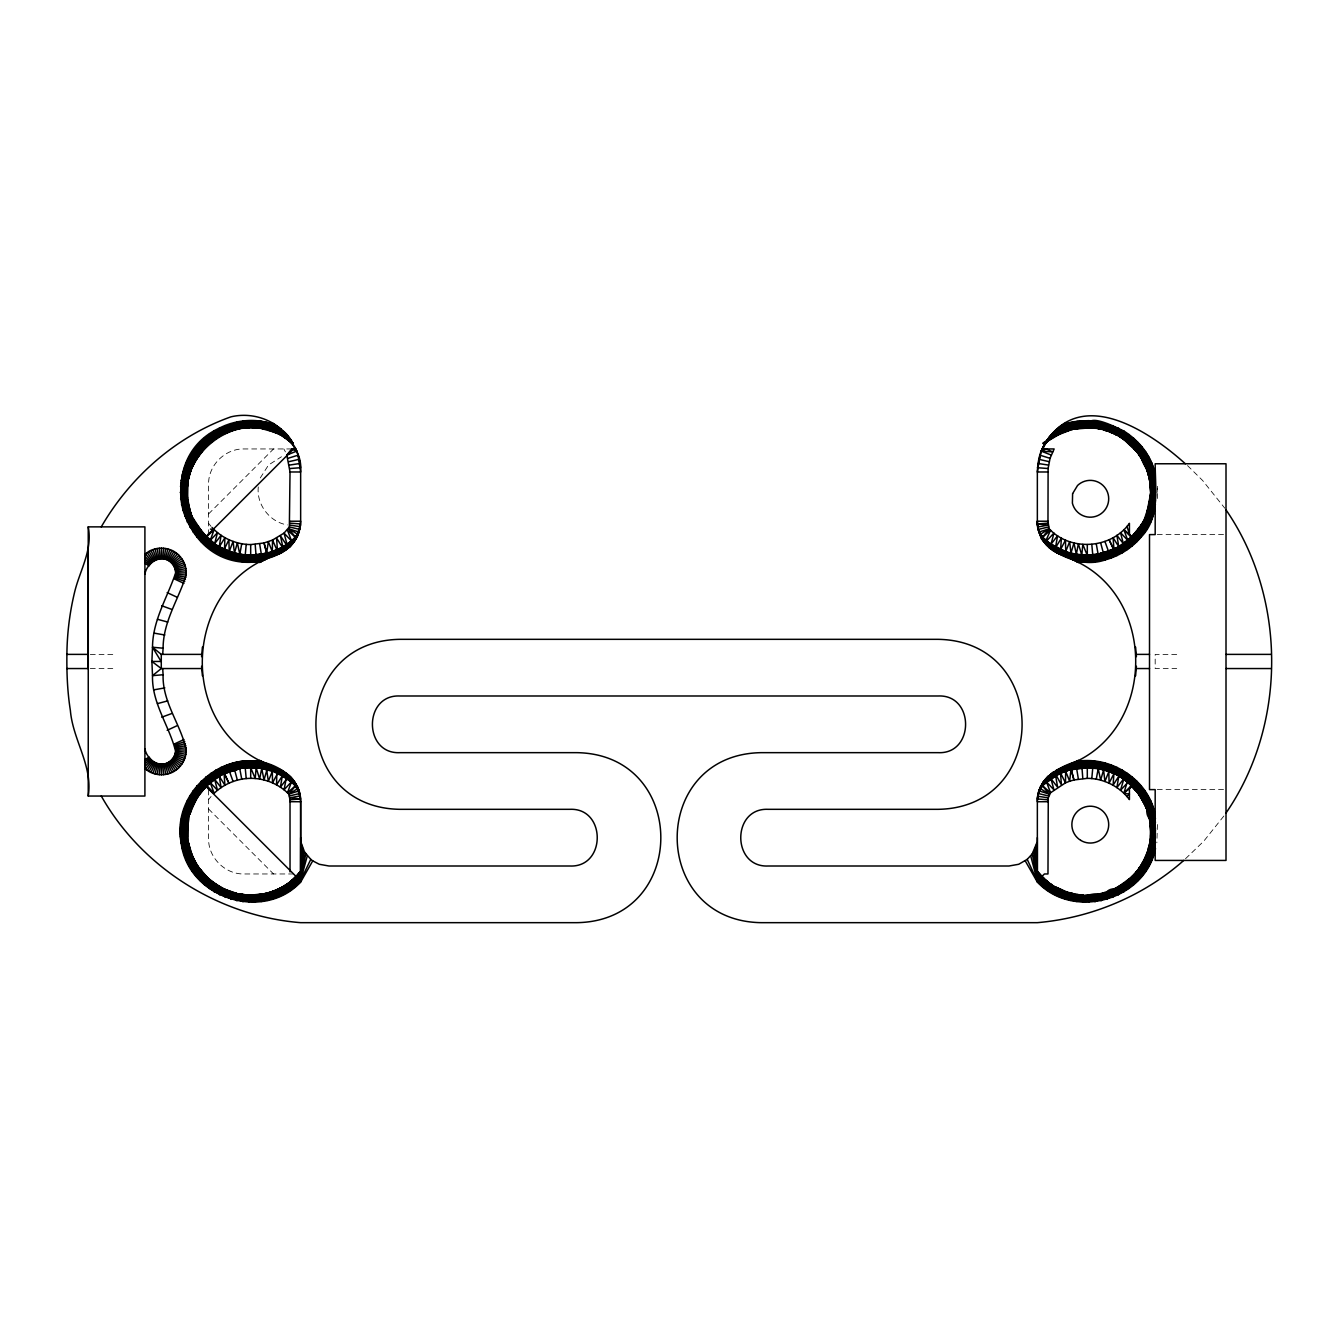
<?xml version="1.0" encoding="UTF-8"?>
<svg xmlns="http://www.w3.org/2000/svg" width="1338" height="1338" viewBox="0 0 1338 1338"><rect width="100%" height="100%" fill="white"/><g stroke="black" fill="none" stroke-linecap="round" stroke-linejoin="round"><path stroke-width="0.75" stroke-dasharray="5 3.75" d="M1157.42 824.526L1156.852 842.806M258.284 486.965C256.378 504.677 269.824 522.188 287.419 524.931M1157.403 498.505L1157.571 486.313M260.291 477.934L268.537 465.005L281.465 456.76M1223.852 816.029L1203.765 841.184L1183.745 860.434M208.577 799.589L211.053 796.528M208.577 513.926L273.537 448.949M291.717 448.949L243.984 448.949C225.068 448.498 208.126 465.44 208.577 484.373L208.577 533.962M1157.27 534.598L1223.936 534.598M90.282 654.382L114.483 654.382M1176.721 654.382L1155.179 654.382L1155.179 668.548L1176.721 668.548M90.282 668.548L114.483 668.548M1157.27 789.604L1223.936 789.604M293.574 873.965L243.984 873.965C225.068 874.416 208.126 857.474 208.577 838.541L208.577 788.968M1157.169 492.401L1157.236 488.47M1187.508 465.574L1202.628 480.509L1224.822 508.223M208.577 809.005L273.537 873.965M208.577 523.325L211.053 526.386M283.857 448.949L285.412 451.893"/><path stroke-width="1.5" d="M213.127 883.164L204.798 875.888L195.281 862.374L190.799 852.256L188.14 841.635L181.148 842.806C170.227 786.844 236.625 737.723 284.827 772.193C294.594 778.582 300.749 790.039 300.649 801.713L300.649 882.06C263.101 922.534 187.404 897.681 181.148 842.806M204.798 875.888C229.985 903.217 278.17 900.976 300.649 871.54L300.649 801.713C297.973 766.172 243.968 759.9 219.014 775.906M1050.865 435.268L1052.37 437.626C1040.412 444.283 1037.954 459.519 1037.351 471.98L1037.351 521.218C1037.285 531.905 1042.386 542.442 1050.815 549.015C1066.888 559.468 1086.289 566.593 1105.422 559.836C1119.187 556.073 1131.714 548.128 1140.963 537.257C1160.364 517.538 1155.196 488.888 1155.179 463.768L1226.009 463.768L1226.009 860.434L1155.179 860.434L1155.179 789.604L1149.509 789.604L1149.509 534.598L1155.179 534.598L1155.179 505.262M88.241 796.043L88.241 526.871L144.905 526.871L144.905 796.043L88.241 796.043C93.041 765.804 72.837 740.148 70.379 710.495C67.435 691.93 66.649 673.148 66.9 654.382C67.101 633.108 69.76 611.934 74.828 591.262C80.213 569.654 92.74 549.985 88.241 526.871M219.7 775.99L206.771 785.657L208.577 788.968L214.147 793.267C223.847 783.884 237.194 778.432 250.691 778.348L250.691 760.636M1087.309 544.583L1087.292 557.076C1130.51 558.431 1164.545 510.447 1148.991 470.106C1136.598 429.682 1082.96 412.723 1049.042 437.509L1041.315 451.157L1037.502 467.731L1048.106 468.517L1047.972 521.218L1049.159 528.794C1070.484 551.741 1111.393 548.931 1129.423 523.325L1129.423 533.962L1131.229 537.257L1118.769 546.707L1103.382 553.046L1087.276 555.421L1082.81 544.415L1081.79 555.019L1078.361 543.88L1076.337 554.317L1092.812 555.32L1108.934 551.691M1155.179 507.821C1147.787 542.71 1111.493 566.007 1076.672 561.542C1155.38 599.006 1155.38 723.925 1076.672 761.372C1111.326 755.569 1149.141 780.138 1155.179 815.093C1147.77 780.221 1111.493 756.907 1076.672 761.372C1058.157 767.009 1036.482 779.536 1037.351 801.713L1037.351 882.06C1072.775 919.992 1143.722 900.909 1155.179 850.232M250.691 778.348C264.84 778.231 278.923 784.018 288.841 794.12L289.961 799.789L300.548 798.953C299.729 774.635 270.928 765.921 250.708 765.436C219.917 765.085 191.301 789.002 186.149 819.358C171.649 883.063 259.723 925.913 300.649 874.885L300.649 837.655M195.9 523.844C158.586 464.169 241.007 395.396 292.805 443.213C279.558 416.503 243.131 415.901 219.399 428.093C153.268 458.148 178.088 564.586 250.674 562.294L250.691 544.583C236.207 544.482 221.84 538.211 212.073 527.473M1136.547 871.49L1135.795 872.343C1157.788 847.974 1155.045 806.898 1131.229 785.657L1129.423 788.968L1129.423 799.589C1119.672 786.476 1103.649 778.398 1087.309 778.348L1087.292 765.838C1132.868 764.249 1167.104 817.351 1146.85 858.21C1129.79 901.126 1066.152 910.559 1037.351 874.45C1074.13 919.273 1155.346 889.168 1151.834 830.697C1153.205 775.07 1080.703 746.32 1042.436 783.399M1137.032 789.069C1124.02 775.722 1105.523 767.092 1087.292 766.557M1037.351 837.655L1037.351 876.49C1067.757 911.078 1130.309 901.695 1147.636 858.561C1168.141 817.184 1133.453 763.379 1087.292 764.985L1087.309 760.636M1150.881 521.92L1144.508 518.893L1149.677 503.255L1150.697 492.317L1149.877 481.379L1155.162 480.526C1153.456 429.481 1067.306 395.045 1042.921 447.461L1044.426 448.949L1054.143 448.949L1050.046 458.332L1048.106 468.517M182.838 510.497L189.578 508.624C176.399 467.029 215.401 421.319 258.569 428.143C282.318 429.03 302.873 447.578 300.649 471.98L300.649 521.218C300.849 535.869 290.948 549.918 277.05 554.601C185.146 583.351 175.194 721.048 262.75 762.075L261.696 768.514L264.038 779.954L268.336 764.818C220.252 749.481 169.558 800.157 184.075 848.376C194.211 899.353 267.516 919.189 300.649 878.648L300.766 840.13M1118.986 775.906C1103.03 766.791 1082.894 764.433 1065.684 771.357L1065.466 782.864L1050.547 792.748L1048.273 797.866L1047.972 873.965L1044.426 873.965L1041.85 876.541L1048.223 882.093M291.885 544.549L293.29 542.827L289.125 547.342L273.788 555.839L272.3 551.591L272.534 540.05L284.057 533.109L289.359 526.938L290.028 471.98L286.8 455.054L291.717 448.949L295.497 448.414M144.905 574.052C146.812 562.729 160.928 553.598 170.562 562.06C173.739 564.72 175.629 568.784 175.629 572.915C167.551 597.216 152.616 620.364 152.515 647.258L161.279 654.382L161.279 668.548L152.515 675.657C151.679 703.203 169.491 726.099 175.579 751.237C175.228 755.351 172.97 759.248 169.592 761.606C159.707 768.882 146.896 759.616 144.905 748.862M301.619 844.997L300.649 879.584L298.056 882.127L300.649 880.404L310.784 859.364L304.445 851.821L301.083 842.589M187.103 486.798C185.547 507.085 194.328 527.741 209.999 540.703C177.686 518.324 178.138 466.678 207.691 442.226C231.591 419.547 284.593 417.774 297.354 452.913M187.638 497.803L187.905 481.346L190.782 470.725M249.019 902.264L249.219 895.222L237.963 893.851L222.727 888.599L208.912 879.267L198.158 867.074L192.839 857.457L188.039 841.686L188.19 819.742M249.203 895.574L260.224 894.771M1036.917 842.589L1032.217 853.912L1037.351 878.748C1074.565 922.083 1153.941 893.684 1155.279 836.568L1150.529 836.217C1152.068 814.223 1141.966 791.444 1123.652 778.883M1150.529 836.217L1150.463 825.212L1155.129 824.76L1155.363 828.975M1151.265 830.714C1151.533 843.726 1147.352 856.504 1140.143 867.275M1128.954 541.857C1174.095 504.66 1145.462 425.216 1088.112 427.742L1095.688 428.344M1068.794 430.384L1061.435 433.044C1012.314 462.563 1073.946 418.961 1089.032 426.889C1085.586 411.234 1118.217 428.394 1123.953 431.07C1139.19 440.704 1152.068 456.425 1155.079 474.405L1148.79 476.077L1150.73 486.815L1155.279 486.48C1153.573 458.75 1133.319 433.495 1106.61 425.802C1093.38 421.871 1079.013 422.022 1065.884 426.237C1058.425 428.779 1053.09 429.883 1056.518 435.452L1072.624 429.23L1090.286 427.842M1226.009 509.878C1286.855 598.17 1286.905 724.728 1226.009 813.002M144.905 554.484C154.74 545.135 172.017 546.389 180.446 556.976C184.627 561.96 186.735 568.6 186.166 575.072C178.59 599.29 163.136 621.585 163.102 648.194L152.515 647.258L151.896 661.457L152.515 675.657L163.102 674.737C162.199 702.333 180.965 724.494 186.25 749.999C186.25 756.505 183.59 762.944 178.991 767.544C170.177 776.742 154.188 777.211 144.905 768.43M1153.256 516.301L1146.649 513.825C1155.915 489.691 1148.706 460.423 1129.322 443.33L1133.754 438.312M188.073 481.747L181.132 480.258M302.371 847.355L300.649 879.584L305.783 853.912M180.245 830.63L187.22 830.714L189.427 814.357M254.856 420.717L254.488 427.775L253.15 427.775M291.383 883.247L300.649 874.232C264.907 921.096 181.483 889.435 185.447 830.697C182.871 775.455 260.024 743.159 296.451 784.971C250.49 736.552 166.916 790.607 190.464 852.457M187.404 825.195L187.287 836.233M187.303 830.714L187.604 825.212L180.58 824.526M1082.877 902.18L1083.262 895.49L1094.3 895.005M1146.649 513.825L1150.897 492.317M1155.162 480.526C1149.81 435.703 1093.832 406.919 1055.03 430.853C1096.29 408.241 1153.088 439.081 1154.744 486.514C1159.762 532.457 1110.791 570.808 1067.206 557.06L1070.634 558.565C1110.941 568.499 1154.978 536.387 1155.346 494.358M1048.039 799.789L1037.452 798.953C1038.472 775.187 1067.44 766.306 1087.292 765.838M162.701 654.382L163.102 648.194M1058.258 553.531L1060.566 549.617L1061.435 538.06L1053.524 550.938C1100.17 578.267 1164.562 534.38 1153.54 480.777C1148.773 433.295 1080.987 403.457 1047.269 439.951C1071.27 420.985 1107.061 423.059 1130.309 442.226M256.796 760.854L255.19 778.499L250.724 767.711L245.222 767.878L244.586 760.921M1081.221 562.06L1081.706 556.156C1062.79 553.899 1035.896 544.449 1037.351 521.218L1047.972 521.218M1076.27 554.701L1081.756 555.387L1070.918 553.38M201.586 656.657L202.406 647.074M1135.594 675.857L1136.414 666.274M162.701 558.799L163.621 548.212M159.306 774.702L160.226 764.115M303.308 849.63L300.649 879.584L304.445 851.821M1092.795 767.761L1098.264 768.514M244.586 561.993L246.209 544.365M1119.722 774.618L1109.353 770.186L1092.945 766.122M1091.791 778.565L1093.414 760.921M1155.413 822.736C1151.617 783.583 1110.64 755.435 1072.624 763.362C1109.403 754.481 1149.409 781.409 1155.413 818.689C1147.118 824.342 1142.334 804.64 1153.289 806.714M188.123 481.379L187.471 486.831L180.429 486.313M242.914 901.829L243.733 894.821L237.98 893.851M1150.596 836.217L1149.86 841.669L1155.129 842.522C1150.111 897.229 1074.548 920.511 1037.351 881.224L1027.216 859.364L1032.217 853.912M1155.179 842.137C1149.325 896.644 1073.862 920.527 1037.351 879.819L1039.559 882.545M1094.517 427.943L1100.154 429.097L1099.016 428.879C1106.242 429.347 1122.565 437.409 1123.987 439.617L1136.681 451.542L1143.037 461.225M1094.534 427.775L1095.32 421.119M1120.558 436.589L1105.405 429.816L1089.032 426.889M1081.271 561.475L1075.267 560.856L1076.337 554.35L1065.684 551.657L1055.598 547.225L1041.181 537.257L1040.278 535.351L1046.634 540.87L1053.943 533.109L1051.049 544.148L1049.243 546.807L1044.71 542.827L1046.115 544.549M260.943 421.319L259.957 428.294L258.569 428.193M187.036 825.161C188.926 804.623 201.57 786.209 218.278 774.618M290.028 521.218L300.649 521.218C294.243 577.615 200.315 562.412 189.227 514.612C163.738 455.622 242.931 396.449 290.731 439.951L278.254 426.872L275.845 432.609L259.99 428.11M300.398 525.466C297.32 545.001 273.27 552.577 256.227 555.22M1083.262 895.323L1076.739 894.369C1084.365 900.056 1102.479 886.224 1101.124 900.859M1155.396 500.295C1151.55 539.85 1108.918 569.102 1070.634 558.565M1076.789 901.578C1077.207 897.48 1077.107 892.747 1083.228 895.958C1092.527 896.443 1101.876 894.955 1110.557 891.593C1127.901 884.819 1141.916 870.235 1147.971 852.607C1159.494 822.352 1141.966 786.844 1114.069 773.364M1114.537 772.361C1207.077 821.532 1110.005 950.365 1037.351 873.697C1048.29 884.418 1062.573 893.483 1077.759 894.938C1062.104 892.764 1047.888 884.084 1037.351 872.543C1047.069 885.07 1062.104 893.048 1077.692 895.406M1077.776 894.771L1067.105 892.061L1056.083 887.211L1057.087 887.796L1056.451 888.767M189.143 476.412L182.353 474.271M300.649 877.561C265.493 918.453 190.615 896.042 184.477 842.271C173.321 788.617 237.829 744.597 284.509 772.009L282.335 775.873L280.411 787.179L288.807 776.157L293.29 780.087L291.885 778.381M163.922 558.966L165.761 548.496M157.148 774.418L159.005 763.965M238.532 561.174L241.743 543.763M1096.257 779.168L1099.485 761.757M188.39 819.826L181.433 818.471M187.738 481.312L190.431 470.591L194.896 460.506M236.876 900.859L238.298 893.951L249.219 895.289L265.61 893.633M1099.92 429.013L1101.04 429.331M1150.078 841.702L1147.368 852.406M1155.179 847.991C1145.161 899.721 1072.925 920.059 1037.351 881.224L1030.712 855.868M1094.584 427.307L1100.087 428.21L1101.358 422.106M1100.037 428.461L1100.221 427.575L1105.673 428.963L1121.227 435.502L1123.953 431.07M266.948 422.423L265.359 429.297L263.921 429.063M1070.785 900.441L1072.273 894.119M1072.39 893.633L1071.37 893.249L1072.407 893.533M190.648 471.193L184.092 468.417M1149.677 503.255L1155.396 504.342C1149.426 540.602 1111.46 567.095 1075.351 560.154L1078.461 562.529L1069.882 558.197L1070.818 553.748L1087.292 555.805L1098.314 554.785L1114.136 549.767L1123.619 544.064L1114.052 549.584L1116.879 555.655M1051.283 434.766C1101.81 400.279 1173.677 458.349 1149.191 514.779C1139.407 542.024 1110.389 560.455 1081.572 557.729C1070.149 556.692 1059.679 552.31 1049.761 546.038C1042.252 541.773 1034.575 530.952 1050.397 545.101M1133.186 784.921L1124.087 778.248L1120.491 790.29L1127.867 782.462L1122.883 778.85M165.126 559.234L167.886 548.965M155.041 773.949L157.8 763.697M286.265 778.348L284.057 789.821L293.173 779.937L288.54 776.542L291.433 777.863L289.911 776.308C246.627 743.828 177.67 782.094 184.293 836.451C185.815 893.031 263.87 919.691 300.649 877.21L296.936 880.939L300.649 877.996C267.734 918.437 194.763 899.052 184.611 848.225C170.461 800.308 219.499 751.755 267.366 764.349M232.578 559.836L237.361 542.776L239.786 554.2L250.724 555.421M307.288 855.868L300.649 880.404C267.282 917.182 199.513 901.845 185.246 854.263C166.531 806.48 212.859 753.01 262.75 762.075C212.541 751.621 165.812 806.68 184.694 854.464C199.028 902.197 266.847 917.851 300.649 881.224L298.441 882.545L300.649 880.856M1146.214 803.318L1140.177 793.769L1132.466 785.64L1119.086 775.722L1103.75 769.35L1104.302 767.293M1043.322 878.497L1037.351 872.292L1039.275 874.701C1035.11 880.722 1051.216 886.676 1055.481 890.59C1065.717 895.975 1077.307 898.701 1088.881 898.4C1110.122 897.865 1130.677 886.542 1142.485 868.847C1168.475 833.139 1147.469 776.793 1104.435 766.825L1105.439 763.095M1040.061 454.636L1037.351 471.98L1047.972 471.98M230.956 899.387L232.661 892.496L222.727 888.599L219.583 894.921M1148.405 848.175L1148.74 847.054L1155.614 848.794M1107.279 423.611L1105.456 430.468L1104.335 430.15L1106.292 430.752M261.78 768.012C241.726 764.634 219.967 771.173 205.868 785.975C200.516 791.143 196.753 797.632 193.441 804.222C189.678 809.122 192.588 819.308 182.821 812.517M191.133 809.105L189.645 814.424L195.984 799.371L206.069 786.175M1148.706 508.691C1140.862 537.608 1112.029 559.501 1081.706 556.156M1064.897 898.785L1067.038 892.262M1067.072 892.145L1066.102 891.677L1067.557 892.178M192.605 466.109L186.317 462.731M271.798 771.206L273.822 767.092M1064.212 555.839L1065.516 552.142L1070.818 553.748M272.45 770.989L287.118 778.616M205.701 545.854L210.217 540.435L214.147 529.647L210.434 529.095M166.313 559.602L169.943 549.617M152.984 773.297L156.613 763.312M226.758 557.996L233.08 541.438L234.434 552.995L239.77 554.3M1070.283 555.822L1059.479 552.009L1044.861 543.027L1050.547 530.166L1041.65 538.127L1040.278 535.351L1050.698 544.65L1065.516 552.142M1087.276 767.494C1067.44 767.861 1036.933 777.579 1037.351 801.713L1047.972 801.713M1108.968 771.24L1111.259 764.935M194.478 524.68C214.95 559.501 268.403 566.911 296.718 537.424L297.722 535.351L291.734 541.321L287.453 530.166L296.35 538.127L297.722 535.351L295.614 537.374L298.742 532.624L295.614 537.374L297.605 535.585C268.787 568.918 210.584 558.23 191.836 519.679M1087.292 764.985L1070.266 767.109L1054.344 773.515L1044.827 779.937L1046.349 781.793L1040.395 787.329L1042.335 785.607L1039.258 790.29L1041.901 785.138L1039.96 788.333L1049.159 794.103L1042.486 785.757L1055.481 775.572M1058.676 769.233L1065.466 782.864L1069.647 781.225L1070.952 769.751L1076.321 768.581L1087.276 767.694L1098.23 768.714L1100.639 780.138L1103.582 769.935L1104.92 781.476L1108.868 771.508L1114.002 773.515M281.649 775.555L291.467 782.011L287.453 792.748L295.514 785.757L298.039 788.333L288.841 794.12L295.514 785.757L298.039 788.366M214.047 431.07C222.61 440.035 198.325 445.671 197.606 455.656C182.854 477.181 183.256 507.57 198.593 528.694M225.169 897.397L227.761 890.824L213.294 882.929L209.163 888.566M1110.456 432.107L1109.536 431.873L1111.393 432.626M1146.75 853.41L1147.168 852.323L1153.858 854.648M1110.64 431.639L1100.087 428.21M1110.858 431.12L1113.032 425.601M1147.184 852.339L1144.626 858.478M1046.5 541.037L1055.531 547.376L1057.589 535.752L1051.049 544.148L1065.7 551.591L1069.647 541.689L1070.952 553.196L1073.962 542.977L1076.337 554.317M250.724 767.494L261.713 768.397L272.316 771.357L268.353 781.225L266.63 769.668M1040.646 452.913L1042.486 448.397M194.445 798.318C153.82 864.649 252.33 934.877 300.649 873.346L281.883 889.402M191.25 809.156L199.028 794.638L193.257 790.541M1143.522 524.68C1162.053 493.321 1149.392 448.665 1116.109 433.094L1118.601 428.093M1059.178 896.644L1061.87 890.322M1041.282 785.49L1040.278 787.58L1041.583 785.322M194.963 461.225L204.948 447.41L217.559 436.773L208.678 443.33L197.773 455.773M1040.278 787.58L1042.218 785.473M279.742 769.4L272.534 782.864L272.316 771.357M1060.566 549.617L1065.466 540.05L1065.717 551.574M167.451 560.07L171.933 550.453M150.977 772.478L155.476 762.844M201.018 533.895C224.048 562.88 274.926 565.874 297.722 535.351M221.121 555.655L228.915 539.749L229.183 551.34L219.231 546.707L221.105 535.317L214.598 543.746L202.322 532.524L193.508 518.843L187.119 521.92M1114.27 772.929L1115.273 770.805M1046.115 778.381L1044.71 780.087C1062.489 761.924 1093.062 759.951 1115.474 770.337L1116.912 767.293M196.535 454.953C153.05 517.354 242.446 592.901 296.099 538.578C271.33 562.529 229.584 561.525 204.848 538.043M1116.109 433.094L1114.571 434.047L1116.31 434.917M1116.277 432.759C1096.407 421.386 1068.376 423.611 1049.276 437.191L1051.467 436.238L1048.457 438.279C1063.593 428.377 1082.342 423.644 1100.221 427.575M1051.869 436.84L1045.48 442.744L1042.503 448.414L1044.426 448.949L1041.315 451.157L1051.2 455.054M1145.696 871.021L1141.364 868.111L1143.99 863.094M279.308 434.348L280.779 435.017C287.218 425.852 265.994 426.103 260.626 423.594C248.901 421.988 236.826 423.427 225.804 427.742C203.694 436.355 187.019 457.161 183.406 480.61C173.99 527.456 222.777 571.175 268.302 558.113L264.038 542.977L250.691 544.583M270.644 430.786L280.813 434.95L293.306 444.065L290.915 440.219L286.131 436.84M217.442 436.589C238.833 422.373 273.772 424.865 290.028 440.955L280.813 434.95M192.137 803.486L197.506 793.551M197.004 785.707L200.968 789.069C147.765 855.133 244.553 937.754 300.649 873.647L295.698 879.584M1060.315 426.471L1062.054 432.341L1072.558 428.946L1089.015 427.357M1148.021 527.323L1141.933 523.743L1141.281 524.697L1144.676 518.96M1136.982 533.895C1161.401 504.476 1154.56 455.455 1120.843 436.121L1121.227 435.502M1140.444 529.43L1145.83 519.512M1053.675 894.001L1056.301 889.068L1051.233 886.542M197.756 456.559L190.431 470.591M295.564 539.515L296.451 537.96L295.297 539.933M300.649 882.06L312.741 860.869L310.784 859.364M1040.847 786.343L1054.762 774.267M215.702 552.828L224.918 537.692L224.483 549.383M168.538 560.655L173.856 551.44M149.07 771.474L154.372 762.275M1122.331 770.103L1118.903 776.057L1123.552 779.017L1127.482 773.397M1042.703 782.981L1041.549 784.971L1044.827 779.937L1043.021 782.462C1057.104 771.508 1074.832 764.516 1092.912 766.49M1058.258 769.4L1046.567 777.863L1048.607 775.789M1047.136 440.737L1044.694 444.065L1047.754 440.67L1046.567 441.005M1047.386 441.473C1039.593 447.444 1053.876 436.155 1057.221 435.017M1046.316 441.373L1044.694 444.065L1045.881 442.075M1044.694 444.065L1047.754 440.67L1045.145 443.296M101.27 526.871C130.12 476.98 176.399 436.121 230.956 416.837C246.192 413.208 262.817 416.269 275.762 425.066C233.732 409.16 182.788 440.871 181.015 486.363C176.482 529.831 218.612 567.881 261.328 561.542L250.674 562.294M193.926 459.971L199.88 450.388M199.847 442.544L203.61 446.139C177.486 474.07 181.433 523.409 213.946 544.7M214.231 891.961L217.91 885.94L205.015 875.688L198.007 867.175L190.632 852.406L188.14 841.635M1142.1 863.345L1145.161 857.457L1151.617 860.334M1125.158 883.548L1136.848 871.724L1142.769 862.408L1148.89 865.803M1137.083 452.144L1135.995 450.806C1134.741 448.882 1125.124 439.299 1119.404 436.623L1120.408 437.208L1120.843 436.121M284.074 436.974L285.529 437.794L287.135 435.268M1138.019 872.66C1147.586 857.307 1128.419 882.043 1124.873 883.164C1111.694 893.433 1094.166 897.447 1077.726 895.155M194.763 798.502L204.814 784.921M195.064 798.669L201.269 789.32L208.996 781.108M213.495 777.662C137.981 837.588 235.672 944.678 300.649 872.577L286.767 886.542M282.318 775.906L276.565 784.854L276.815 773.163M1122.883 544.081L1131.898 536.789L1142 523.777M1133.152 538.043L1142.903 524.312M1143.204 524.479L1136.698 533.645L1124.472 545.285M1052.253 884.97L1051.384 884.351L1052.354 885.02L1048.407 890.907M1056.819 888.098L1042.302 879.584M1140.779 867.71L1134.273 876.908L1138.036 880.521M300.649 881.224L299.227 883.415L294.444 878.23L300.649 871.791L290.747 882.444M200.917 452.144L208.912 443.614L217.76 437.108L216.973 437.626M210.551 549.55L215.117 544.081M1123.452 779.184L1116.896 787.597L1118.785 776.241L1113.082 785.222L1113.918 773.699L1109.085 783.182L1108.834 771.591M169.592 561.308L175.679 552.611M147.247 770.32L153.335 761.606M284.476 550.938L283.204 548.68L294.979 540.452C258.987 578.351 187.27 550.035 184.912 498.071C177.168 445.169 242.613 405.23 286.717 434.766L281.833 433.027M196.853 455.171L207.691 442.226M197.138 455.355L203.878 446.407L212.09 438.663M221.723 432.759C179.727 453.348 174.04 518.86 214.113 544.449M1139.842 867.041L1139.14 867.977L1140.311 867.392M1124.823 440.152L1120.257 437.074M1150.379 825.245L1150.697 830.714L1155.463 830.664M1125.024 439.868L1129.004 434.482M1047.269 439.951C1084.115 387.184 1151.165 432.81 1185.334 463.768M198.944 794.772L206.771 785.657L214.147 793.267L210.183 782.513L217.509 790.29L214.565 779.201L210.518 773.397M1139.006 528.393L1138.237 529.246L1138.922 528.343L1144.709 532.44M198.091 793.969L209.246 781.392L223.295 772.009M198.342 794.136L205.316 785.423L213.913 778.248M1132.299 545.854L1127.783 540.435L1123.853 529.647L1131.229 537.257L1139.24 528.56M1119.689 548.312C1139.892 535.233 1152.988 511.016 1151.115 486.781M1139.859 529.012L1128.503 541.305L1114.671 550.922M1043.423 887.362L1047.754 881.792L1046.968 881.09L1047.771 881.775M1137.451 872.209L1130.175 880.822L1133.604 884.736M1046.851 882.946L1051.434 886.224M1049.159 528.794L1039.96 534.548L1042.536 537.207L1049.159 528.794L1039.041 532.039L1043.289 537.893L1039.258 532.624L1042.386 537.374L1040.044 534.782M1123.769 891.961L1121.06 887.512L1137.216 872.025L1125.76 884.368M1046.617 540.886L1040.278 535.351L1042.269 537.491L1040.931 536.739M204.463 448.013L203.61 446.139M1127.934 782.379L1136.046 789.905L1142.468 798.953M1143.555 798.318L1128.051 782.245L1132.349 777.11M298.926 874.868L300.649 872.811M170.562 562.06L177.402 553.932M145.524 768.999L152.348 760.854M1131.229 537.257L1135.728 532.825M296.601 880.571L300.649 876.474L298.307 874.316L300.649 871.674L294.427 878.213M298.29 874.299L300.649 871.573M195.816 447.126C204.212 457.68 211.471 433.044 221.891 433.094C242.964 422.039 268.553 425.333 288.59 437.024M200.449 450.839C220.904 424.179 263.051 418.643 290.229 439.215L281.465 433.729M200.683 451.023C218.796 427.591 254.772 419.63 281.164 434.281M204.396 884.736L208.996 879.484L198.108 866.94L192.304 871.021M1138.12 450.388L1125.308 439.483L1141.465 454.953M1137.016 871.858L1125.342 883.782L1116.093 890.255M1134.791 533.511L1135.628 532.741M200.968 789.069L202.389 790.273L206.771 785.657M201.954 789.905L209.815 782.078M1136.213 533.226L1124.054 544.7M1038.756 883.415L1043.523 878.28L1052.053 885.288M202.389 790.273L205.985 786.393L296.15 876.541C283.84 888.934 266.279 895.808 248.835 895.172M214.598 543.763L210.217 540.435L217.509 532.624L214.598 543.746L219.198 546.774M294.678 878.497L300.649 872.058C273.972 907.716 215.301 900.792 193.675 863.278M1132.918 875.621L1129.339 879.869M297.672 881.725L300.649 878.648M1042.486 785.757L1039.96 788.366L1042.486 785.757L1050.547 792.748L1046.467 781.927M212.842 439.7L204.681 447.16L208.678 443.33M208.327 444.199L204.246 438.312M1129.188 879.702L1133.069 875.771L1134.273 876.908M289.393 547.125L291.433 545.051L288.49 546.406L292.805 542.643L291.5 541.037L282.402 547.225L271.798 551.724M201.185 541.739L214.147 529.647L208.577 533.962L206.771 537.257L196.067 523.743L189.979 527.323M294.159 781.258C251.561 739.396 172.585 783.984 185.447 842.104C191.585 896.46 268.152 917.132 299.98 875.838M1132.132 785.975L1136.865 781.225M171.481 562.897L178.991 555.387M144.905 766.557L151.445 760.017M300.649 877.996C267.065 917.266 195.482 898.751 185.146 848.091C170.98 799.923 220.553 752.173 268.336 764.818M297.956 534.782L291.383 540.886L284.057 533.109L286.951 544.148L289.125 547.342M1040.044 788.149L1042.469 785.741L1040.128 787.931M295.531 537.274L297.872 534.999M1126.947 796.528L1129.423 794.103L1123.853 793.267L1127.198 782.078M291.901 541.522L296.986 536.906M1041.014 786.008C1053.106 773.882 1070.082 766.707 1087.276 766.858M204.814 447.277L208.778 443.463M199.964 880.521L205.065 875.637M1133.319 447.16L1129.222 443.463L1133.319 447.16L1138.153 442.544M1133.202 875.888L1115.44 888.917M296.15 876.541L289.777 882.093M210.066 782.379L205.985 786.092L201.135 781.225M1042.001 538.779C1068.125 562.863 1113.701 561.793 1136.012 533.076L1123.619 544.064M1041.85 876.541L1037.351 871.59L1044.025 878.581L1037.351 871.924M1041.901 785.138L1046.048 781.425M1042.068 785.322L1055.381 775.388L1070.735 768.932M1049.945 777.261L1043.841 781.258L1049.46 776.542L1046.567 777.863M212.508 440.72L213.177 440.152L208.996 434.482M296.283 880.22L300.649 876.474M197.037 537.257L202.423 532.691L196.067 523.743M1150.764 825.178C1151.265 811.982 1140.595 799.254 1136.48 789.537M1183.745 860.434C1143.321 896.243 1091.072 917.985 1037.351 922.668L761.088 922.668C649.214 920.828 649.214 754.498 761.088 752.658L938.172 752.658C974.716 754.364 974.716 694.271 938.172 695.994L399.828 695.994C363.284 694.271 363.284 754.364 399.828 752.658L576.912 752.658C688.786 754.498 688.786 920.828 576.912 922.668L300.649 922.668C218.863 916.129 141.677 867.609 101.287 796.043M1140.996 785.707L1136.046 789.905L1128.185 782.078M172.318 563.816L180.446 556.976M144.905 763.898L150.609 759.114M195.933 875.938L201.369 871.54M1045.212 443.179L1047.972 440.955L1045.48 442.744M1053.491 772.009L1055.665 775.873L1057.589 787.179L1050.949 778.716L1053.943 789.821L1046.6 782.094L1060.499 773.213L1066.202 771.206M1142.184 447.126L1136.731 451.508L1133.771 448.447M1056.351 433.395L1047.136 440.486M1047.788 781.359L1051.735 778.348M215.117 778.85L210.183 782.513L205.651 777.11M1123.452 543.83L1127.783 540.435L1120.491 532.624L1123.402 543.746L1116.896 535.317L1118.752 546.69L1113.082 537.692L1113.969 549.433L1098.23 554.3L1099.468 561.174M312.741 860.869L319.297 864.281L328.997 866.004L569.837 866.004C606.365 867.71 606.365 807.617 569.837 809.323L399.828 809.323C287.954 807.483 287.954 641.17 399.828 639.33L938.172 639.33C1050.046 641.17 1050.046 807.483 938.172 809.323L768.163 809.323C731.585 807.617 731.685 867.71 768.163 866.004L1009.003 866.004L1018.703 864.281L1027.216 859.364M214.348 778.883L206.119 786.226M288.005 545.703L294.979 540.452M1043.021 782.462L1045.413 780.639M1045.614 442.51L1047.855 440.804M1056.97 429.097L1064.847 423.393L1067.239 430.418M269.206 430.384L270.661 430.769L273.153 423.393L281.03 429.097C233.046 403.374 170.562 451.207 183.172 504.225C189.829 552.276 255.09 579.337 291.433 545.051M1045.145 780.322C1088.396 740.934 1164.562 784.888 1152.118 842.037C1146.198 895.373 1070.584 917.149 1037.351 874.985L1047.069 882.679M291.6 541.154L282.469 547.376L276.565 538.06L277.384 549.517L279.291 553.715M1124.706 882.929L1123.719 883.481L1124.689 882.829L1128.837 888.566M1058.843 427.541C1067.373 421.202 1078.997 420.952 1089.249 420.65M1050.815 773.899L1053.173 772.193M193.291 532.44L199.061 528.359M1138.989 794.621L1144.743 790.541M1047.621 440.503C1060.817 430.318 1078.01 425.584 1094.551 427.558M173.07 564.787L181.767 558.699M144.905 761.59L149.856 758.128M1055.95 432.626L1050.213 436.037M299.679 875.554L300.649 874.885M213.077 440.001L222.509 434.348L219.399 428.093M1155.162 510.497C1140.896 510.715 1155.196 495.211 1150.897 486.798C1156.567 475.642 1131.563 455.723 1145.796 452.06M1099.702 893.918L1098.615 894.102L1110.323 891.008L1124.773 883.03M1047.955 438.981L1051.685 436.556M214.448 779.017L219.098 776.057M1053.173 550.721L1059.077 552.912M1120.09 885.923L1119.103 886.458L1120.525 886.642M278.153 551.223L283.02 548.346M221.69 434.917L232.762 430.368L230.721 423.611M285.747 884.97L289.593 890.907M281.181 888.098L290.597 882.244L300.649 872.292L290.363 881.943L281.114 887.947L271.012 892.429L260.241 894.938L261.211 901.578M1148.054 795.675L1142.016 799.371L1144.542 804.105L1150.914 801.077M1052.27 437.493L1062.054 432.341M286.265 544.583L280.411 535.752L283.204 548.68M173.723 565.84L182.938 560.522M144.905 759.566L149.187 757.091M1059.044 770.036L1064.178 767.092L1065.684 771.34M256.695 762.024L263.352 762.376M217.559 436.773C237.997 424.012 265.56 424.297 285.73 437.493M194.562 862.776L208.661 879.869M195.114 862.475L190.816 852.339M189.11 865.803L195.281 862.374M1142.819 460.807L1142.234 459.804L1142.769 460.69L1148.974 457.262M1087.309 778.348L1073.962 779.954L1071.37 769.668L1076.321 768.581L1075.25 762.075L1078.461 760.402L1055.665 770.688M218.462 774.953C239.753 762.292 267.466 763.981 288.055 777.261M214.565 779.201L221.105 787.597L219.215 776.241L229.099 771.39L239.753 768.631L241.743 779.168M1113.918 549.316L1118.869 546.874L1122.298 552.828M1119.505 547.995C1095.755 562.094 1063.727 558.398 1043.021 540.452L1044.861 543.027M1051.768 434.214C1093.982 406.15 1156.835 441.573 1153.891 492.367C1155.396 544.181 1090.286 577.046 1048.607 547.125L1053.892 550.286L1051.2 549.299M268.118 558.197L259.539 562.529L262.649 560.154C217.693 569.436 173.355 525.466 182.286 480.442C187.838 437.225 237.311 410.415 277.217 426.069L272.651 424.598M1075.434 763.329L1069.664 764.818L1073.962 779.954L1069.647 781.225L1065.684 771.357M275.578 890.288L281.013 887.78L284.325 894.001M226.607 432.626L227.56 432.174L224.968 425.601M1060.549 428.796L1053.759 432.107L1055.498 431.756M174.308 566.927L183.925 562.445M167.166 730.314L176.8 725.832M174.308 744.012L183.925 739.529M1056.351 775.555L1061.435 784.854L1060.499 773.213M186.383 860.334L192.839 857.457M1145.228 465.591L1144.743 464.671L1145.395 466.109M1143.104 460.506L1145.746 465.373M1145.395 465.524L1151.684 462.731M1107.044 899.387C1099.435 891.242 1118.601 883.08 1118.417 894.921M238.515 761.757L239.753 768.631L224.082 773.682L224.918 785.222L219.215 776.241M1113.885 549.232L1109.085 539.749L1113.517 549.383L1108.817 551.356L1111.242 557.996M239.77 768.698L224.5 773.531L228.915 783.182L221.088 767.293M1096.257 543.763L1098.113 554.216L1113.517 549.383M1064.446 767.861C1103.666 749.966 1152.553 782.579 1155.129 824.76M292.537 542.308L294.159 541.656L292.805 542.643M262.449 559.033L278.923 552.912M286.8 455.054L296.685 451.157L295.079 447.461L205.985 536.538L202.322 532.524M1110.239 890.807L1109.185 891.175L1110.323 891.008M184.744 516.301L191.351 513.825M270.443 892.178L276.08 890.205M1147.218 808.972L1144.86 803.954M284.108 550.286L286.8 549.299M174.776 568.065L184.761 564.435M161.731 717.185L171.716 713.555M174.776 745.166L184.761 741.52M282.335 552.226L279.742 553.531M276.815 549.751L272.534 540.05L264.038 542.977L266.63 553.263L268.353 541.689L272.283 551.574M184.142 854.648L190.732 852.356M1153.908 468.417L1147.302 470.692M1060.817 426.103C1098.598 410.03 1146.248 434.198 1155.079 474.405M288.841 794.12L298.959 790.875M287.954 458.332L298.106 455.171L296.685 451.157L293.574 448.949M267.132 553.547L272.417 551.942M273.521 555.069C227.878 573.45 174.576 528.995 184.46 480.777C189.561 434.382 251.109 406.501 287.804 436.054L286.75 435.887M265.643 893.751L270.962 892.262M189.578 508.624L187.537 497.82L180.597 498.505M1148.389 814.407L1155.179 812.517M236.96 429.331L238.08 429.013L236.642 422.106M175.144 569.252L185.413 566.492M157.449 703.621L167.718 700.878M175.144 746.336L185.413 743.594M232.728 430.301L238.064 428.946M182.386 848.794L188.892 847.155M1105.138 892.964L1094.317 895.172M1039.041 532.039L1038.305 529.396L1048.641 526.938M289.359 795.976L299.695 793.518M1055.732 432.207L1053.441 432.425M288.857 461.677L299.21 459.302L300.013 463.483L300.498 467.731L289.894 468.517M256.779 562.06L256.21 555.103L250.624 555.203L266.63 553.263L256.21 555.019L245.222 554.969M284.559 432.425C245.924 408.157 189.394 435.435 183.942 480.693C174.174 528.962 226.507 572.982 272.534 556.307M1065.466 766.607C1113.835 748.879 1167.706 798.485 1152.854 848.091C1142.334 898.802 1071.889 916.681 1037.351 878.748L1033.555 851.821M261.763 554.919L267.082 553.38M1071.37 769.668L1087.376 767.728M188.39 503.255L181.466 504.56M300.164 795.926L289.727 797.866L300.548 798.953M242.312 428.344L248.985 427.742L248.751 420.65M175.412 570.456L185.882 568.617M154.372 689.756L164.842 687.899M175.412 747.541L185.882 745.701M277.869 427.775L279.157 427.541L272.467 425.149M1074.08 429.063L1072.507 428.745M238.047 428.829L243.483 427.943M289.911 546.623C248.6 577.364 182.503 544.482 184.109 492.367C181.182 441.573 244.018 406.15 286.232 434.214M289.51 465.072L300.013 463.483M1062.238 425.066L1065.349 424.598L1059.763 426.889M1048.089 776.308C1064.58 766.038 1085.319 761.305 1104.435 766.825M239.736 768.514L245.205 767.761M265.158 893.617L267.215 900.441M261.73 554.701L250.724 555.588M1094.267 894.788L1093.179 894.871L1094.267 894.788L1095.086 901.829M1075.25 762.075L1081.255 761.439L1074.648 762.376M247.714 427.842L248.985 427.708M1070.634 764.349L1075.535 763.881M175.579 571.677L186.166 570.757M175.579 748.778L186.166 747.842M1084.85 427.775L1082.643 427.876L1083.479 427.207M268.102 557.277L270.794 557.06M1067.206 765.871L1069.882 765.654M1079.431 428.193L1077.19 428.478L1078.027 428.227M1038.305 529.396L1037.452 523.961L1048.039 523.141M180.429 836.735L187.471 836.217M1070.4 555.387C1144.726 577.013 1186.722 464.922 1116.461 432.391M262.549 559.585L265.376 559.552L256.729 561.475L262.733 560.856L261.663 554.35M256.745 761.439L261.328 761.372L259.539 760.402L282.335 770.688M180.245 492.417L187.303 492.317M290.028 471.98L300.649 471.98L297.939 454.636M1042.921 539.214L1045.915 541.756M175.629 572.915L186.25 572.915M66.9 654.382L88.258 654.382M161.279 654.382L201.703 654.382M1136.296 654.382L1149.509 654.382M1226.009 654.382L1271.1 654.382M66.9 668.548L88.275 668.548L88.258 552.36M201.703 668.548L161.279 668.548L151.896 661.457L161.112 661.457L152.515 647.258M1136.296 668.548L1149.509 668.548M1226.009 668.548L1271.1 668.548M175.629 749.999L186.25 749.999M289.961 799.789L290.028 801.713L300.649 801.713M1075.267 560.856L1081.321 560.906M1088.781 895.289L1087.694 895.172L1088.781 895.406M248.985 427.524L259.973 428.227M1155.463 492.384L1150.697 492.317L1150.078 482.985M262.566 763.329L265.376 763.362L262.666 762.76M1075.451 559.585L1072.624 559.552L1075.351 560.154M290.63 781.509L297.722 787.58C290.814 778.264 278.388 772.561 267.199 769.166M1037.351 521.218L1037.552 524.128M1081.756 555.387L1087.292 555.805M1087.292 557.076L1070.5 554.986L1054.796 548.68M250.724 767.711L256.21 767.928L259.639 779.034L261.679 768.597L267.048 769.751M254.32 895.122L255.123 902.18M243.7 895.005L249.219 895.406M289.961 523.141L300.548 523.961L300.23 526.704L289.727 525.048M262.382 764.416L270.794 765.871M175.579 574.153L186.166 575.072M175.579 751.237L186.166 752.173M1150.463 497.82L1155.129 498.288M1037.452 523.961L1048.273 525.048L1037.836 527.005L1037.468 524.111M267.985 766.156L272.534 766.607L268.118 765.654M1070.032 556.775L1065.466 556.307L1069.898 557.277M1041.449 537.776L1046.099 541.522M1038.02 875.838L1041.717 880.22M245.189 555.32L229.066 551.691M1037.987 463.483L1048.49 465.072M1037.77 796.227L1048.273 797.866M243.683 895.172L232.862 892.964M1054.143 549.834L1046.567 545.051L1049.51 546.406M175.412 575.373L185.882 577.23M154.372 633.175L164.842 635.015M175.412 752.458L185.882 754.314M282.502 431.756L284.241 432.107M1069.764 557.812L1075.551 559.033M1103.75 769.35L1092.828 767.393L1076.187 767.761M1098.247 768.631L1108.868 771.508M1038.79 459.302L1049.143 461.677M289.359 526.938L299.695 529.396M1038.305 793.518L1048.641 795.976M277.652 428.294L281.03 429.097M238.264 894.135L227.761 890.824M175.144 576.578L185.413 579.337M157.449 619.293L167.718 622.036M175.144 753.679L185.413 756.422M1055.665 552.226L1064.479 555.069M273.554 767.861L279.174 769.551M1065.583 551.942L1070.868 553.547M1039.894 455.171L1050.046 458.332M234.401 553.096L219.131 546.874M288.841 528.828L298.039 534.548L295.481 537.224L288.841 528.828L298.959 532.039M1039.041 790.875L1049.159 794.103M290.53 440.302L293.306 444.065L290.028 440.955L293.306 444.065L291.467 441.055L285.981 437.091M274.34 432.157L275.812 432.676M278.956 770.036L286.8 773.632M174.776 577.765L184.761 581.394M161.731 605.746L171.716 609.375M174.776 754.849L184.761 758.479M184.711 806.714L191.317 809.172M1069.882 558.197L1058.86 553.38M1041.181 537.257L1042.118 537.642M218.311 548.312L223.479 550.587M291.717 448.949L296.685 451.157M1110.741 431.405C1124.656 436.907 1136.079 447.511 1144.408 459.787M174.308 578.902L183.925 583.401M167.166 592.6L176.8 597.099M174.308 755.987L183.925 760.486M216.94 887.512L222.075 889.904M275.879 432.492L280.863 434.85M193.291 804.021L187.086 801.077M1049.995 545.703L1059.997 550.888M1039.158 882.98L1037.351 882.06L1025.259 860.869M1115.474 770.337C1209.368 820.462 1114.805 950.883 1037.351 877.996L1040.696 881.324M223.948 549.584L214.381 544.064M286.315 436.556L289.56 438.295M213.528 545.285L218.495 547.995M1119.538 774.953L1124.505 777.662M195.214 460.673L189.026 457.262M217.709 886.241L222.56 888.917M144.905 563.365L149.187 565.84M173.723 757.091L182.938 762.409M212.24 884.368L217.141 887.194M1121.027 435.837L1125.91 438.663M281.047 434.516L291.801 441.573L293.306 444.065L285.63 437.626M189.946 795.675L196.034 799.238M217.325 886.91L207.825 880.822M284.141 772.662L289.393 775.789M1045.463 542.308L1054.98 548.346M283.054 774.602L294.979 782.462L293.173 779.937M1037.351 879.819L1040.328 881.725M1046.567 545.051L1049.243 546.807M288.807 776.157L291.433 777.863M209.046 541.857L213.746 544.967M1124.288 777.98L1129.004 781.108M192.204 452.06L197.907 455.873M292.403 442.544L290.145 440.804L293.306 444.065L290.246 440.67L292.537 442.744M213.16 882.729L217.709 885.789M295.748 783.717L287.653 777.846M144.905 561.324L149.856 564.787M173.07 758.128L181.767 764.232M212.658 883.782L203.727 876.908M1125.492 439.249L1134.39 446.139M1043.841 541.656L1049.761 546.038M212.842 883.548L199.981 872.66M287.001 778.8L291.416 782.078M1045.697 542.024L1050.196 545.386M287.837 777.562L292.353 780.94M296.551 785.155L282.736 775.154L272.601 770.554L256.294 767.075L245.155 767.126L228.882 770.788L218.78 775.505L209.648 781.877L202.239 790.139M291.784 781.626L297.722 787.58L291.651 781.793M290.246 440.67L293.306 444.065M1047.253 882.444L1037.351 873.346L1047.403 882.244M214.481 543.93L206.019 536.873M1123.92 778.499L1140.494 793.551M1123.853 529.647L1132.015 536.538M288.623 439.934L292.871 443.313M1137.216 872.025L1142.067 875.938M209.698 541.07L197.556 529.43M290.062 440.904L292.738 443.095M290.379 440.503L291.968 441.841M144.905 559.033L150.609 563.816M172.318 759.114L180.446 765.938M1140.963 537.257L1135.845 532.925L1131.981 536.873L1136.815 541.739M294.711 785.038L298.759 790.29L295.932 785.322M208.494 880.053L196.636 868.111M1129.473 443.179L1137.317 451.023M208.812 879.702L200.784 872.025M291.952 781.425L297.069 786.175M209.849 540.87L201.988 533.076L205.901 536.99M1128.352 781.877C1141.214 792.614 1149.593 808.453 1151.215 825.145M297.471 787.028L295.782 785.473L297.605 787.313M1037.351 877.36L1041.064 880.939L1037.351 876.49M1040.144 535.033L1042.469 537.274M297.956 788.149L295.665 785.607L297.856 787.898M144.905 556.374L151.445 562.897M171.481 760.017L178.991 767.544M1040.395 535.618L1042.269 537.491L1040.278 535.351M1039.71 874.299L1037.351 871.54M1039.275 874.701L1043.172 878.648M1039.96 534.548L1042.536 537.207M1135.611 790.273L1131.229 785.657L1123.853 793.267L1132.015 786.393L1135.711 790.424M202.373 532.741L206.102 536.789M1133.47 447.026L1140.394 455.656M1129.004 879.484L1130.175 880.822M1037.351 872.894L1039.074 874.868M145.524 553.932L152.348 562.06M170.562 760.854L177.402 768.999M290.246 881.792L294.577 887.362M198.894 528.46L202.272 532.825M147.247 552.611L153.335 561.308M169.592 761.606L175.679 770.32M1123.887 544.449L1127.449 549.55M1050.949 778.716L1048.825 775.622M216.773 435.502L217.709 437.024M197.857 867.275L192.505 857.608M1120.274 886.241L1121.06 887.512M1041.549 537.96L1042.72 539.95M149.07 551.44L154.372 560.655M168.538 762.275L173.856 771.474M215.669 770.103L219.198 776.224M150.977 550.453L155.476 560.07M167.451 762.844L171.933 772.478M297.253 786.56L297.722 787.58M276.046 890.138L278.822 896.644M192.304 857.691L187.554 841.769L186.735 830.714M1145.562 465.457L1150.262 481.312M1110.373 891.158L1112.831 897.397M1147.251 470.825L1146.833 469.738L1147.352 471.193M226.741 764.935L229.166 771.574M152.984 549.617L156.613 559.602M166.313 763.312L169.943 773.297M1104.92 541.438L1108.516 551.423M229.484 771.491L233.08 781.476M1126.947 526.386L1129.423 533.962M189.461 508.657L191.167 513.892M270.895 892.078L273.103 898.785M1103.582 553.012L1105.422 559.836M232.561 763.095L234.401 769.902M298.106 455.171L299.21 459.302M1100.639 542.776L1103.382 553.046M234.618 769.885L237.361 780.138M155.041 548.965L157.8 559.234M165.126 763.697L167.886 773.949M1071.052 422.423L1072.457 428.495M1149.877 481.379L1149.66 480.309L1150.529 487.149M157.148 548.496L159.005 558.966M163.922 763.965L165.761 774.418M1076.638 768.564L1078.361 779.034M259.639 543.88L261.362 554.367M1077.057 421.319L1077.893 427.19M242.68 421.119L243.516 428.127M245.222 767.878L246.209 778.565M1091.791 544.365L1093.414 561.993M1034.692 849.63L1037.351 878.748L1036.381 844.997M159.306 548.212L160.226 558.799M162.701 764.115L163.621 774.702M1135.594 647.074L1136.414 656.657M201.586 666.274L202.406 675.857M1081.773 767.828L1081.204 760.854M1081.99 767.912L1082.81 778.499M255.19 544.415L256.01 555.002M162.701 668.548L163.102 674.737M187.103 492.317L187.42 497.82M1083.144 420.717L1083.512 427.692M1035.629 847.355L1037.351 878.748M1088.981 902.264L1088.814 896.042M1087.292 557.494L1087.326 562.294M290.028 801.713L290.028 871.908M161.463 548.128L161.463 558.749M161.463 764.165L161.463 774.802M1083.278 895.139L1082.208 895.005L1083.362 895.122M1094.501 428.06L1093.581 428.076L1094.484 428.16M1072.608 493.622L1072.39 503.155A18.414 18.414 0 0 0 1097.695 515.632A18.414 18.414 0 0 0 1105.606 488.554A18.414 18.414 0 0 0 1077.558 485.477L1072.608 493.622M298.039 534.548L295.464 537.207L298.039 534.581M1128.971 879.384L1128.068 880.12L1128.938 879.417M1052.488 437.81L1052.471 437.794M1115.323 888.549L1114.253 889.034L1115.273 888.566M1046.283 448.949L1041.315 451.157L1052.588 451.893L1046.283 448.949M232.762 430.368L231.725 430.752L232.762 430.384M1067.356 430.786L1066.553 431.07L1067.356 430.786M1105.104 892.58L1103.967 892.864L1105.037 892.597M1072.641 429.331L1071.822 429.548L1072.641 429.331M1148.874 475.96L1148.472 474.957L1148.79 476.077M1062.054 890.171L1056.987 887.746L1061.954 890.138M1129.071 443.631L1128.319 442.995L1129.071 443.631M1139.909 455.99L1139.307 455.171L1139.909 455.99M1080.719 840.364A18.414 18.414 0 0 0 1108.7 825.028A18.414 18.414 0 0 0 1081.439 808.47A18.414 18.414 0 0 0 1080.719 840.364"/></g></svg>
